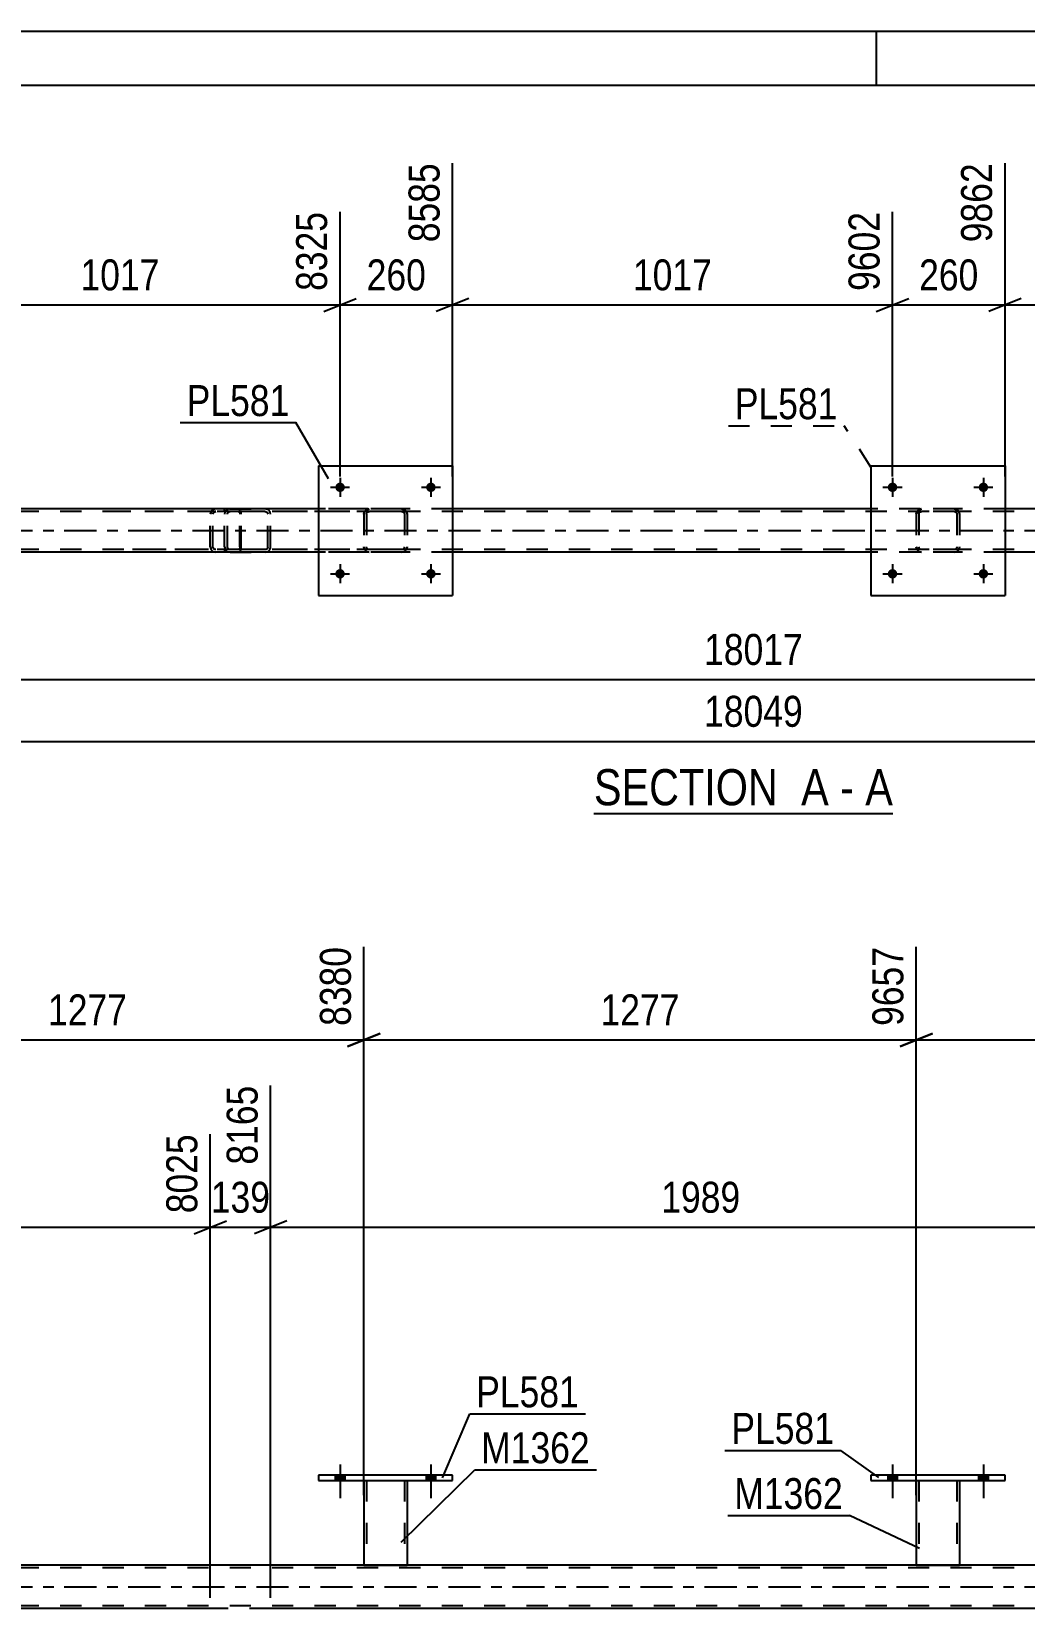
# Model space of a CAD drawing. Header units: millimetres. Extents: x 0 to 841, y 0 to 594.
# Drawn here: x 342.9 to 434.7, y 448.1 to 594 of the extents above; entities that cross this region are included whole.
import ezdxf

# ---------------------------------------------------------------- set-up
doc = ezdxf.new("R2010")
doc.units = ezdxf.units.MM
doc.linetypes.add('DXK_LINE_DOT2', pattern=[3.9198, 1.9599, -1.9599])
doc.linetypes.add('DXK_LINE_DOT3', pattern=[5.9187, 2.979, -0.9799, 0.9799, -0.9799])
doc.styles.add('Arial Narrow', font='ARIALN.TTF', dxfattribs={"height": 0.2})

# ---------------------------------------------------------------- blocks, each defined once
blk = doc.blocks.new('Unknown-275727292-1135 - 18137')
at = {"color": 5, "linetype": 'Continuous'}
for p, q in [((841, 594), (0, 594)), ((421, 589), (421, 594)), ((836, 589), (5, 589))]:
    blk.add_line(p, q, dxfattribs=at)
blk = doc.blocks.new('Unknown-275727292-11 - 2500')
at = {"color": 6, "linetype": 'Continuous'}
blk.add_line((394.88, 521.68), (422.53, 521.68), dxfattribs=at)
at = {"color": 0, "linetype": 'Continuous'}
for points in [[(412.99, 522.43), (412.99, 525.93), (394.88, 525.93), (394.88, 522.43)], [(416.6, 522.43), (416.6, 525.93), (414.04, 525.93), (414.04, 522.43)], [(418.92, 522.43), (418.92, 525.93), (417.65, 525.93), (417.65, 522.43)], [(422.53, 522.43), (422.53, 525.93), (419.97, 525.93), (419.97, 522.43)]]:
    blk.add_wipeout(points, dxfattribs=at)
at = {"color": 7, "linetype": 'Continuous', "style": 'Arial Narrow'}
for s, p in [('SECTION ', (394.88, 522.43)), ('A', (414.04, 522.43)), ('A', (419.97, 522.43)), ('-', (417.65, 522.43))]:
    blk.add_text(s, height=3.34, dxfattribs=at).set_placement(p)
blk = doc.blocks.new('Bolt-275727292-2514 - 2500')
at = {"linetype": 'Continuous'}
for points in [[(422.93, 551.84, -1), (422.05, 551.84, -1)], [(431.33, 551.84, -1), (430.45, 551.84, -1)]]:
    blk.add_hatch(color=1, dxfattribs=at).paths.add_polyline_path(points)
at = {"color": 1, "linetype": 'Continuous'}
for p, q in [((421.61, 551.84), (423.37, 551.84)), ((422.49, 552.72), (422.49, 550.96)), ((430.01, 551.84), (431.77, 551.84)), ((430.89, 552.72), (430.89, 550.96))]:
    blk.add_line(p, q, dxfattribs=at)
blk = doc.blocks.new('Bolt-275727292-2515 - 2500')
at = {"linetype": 'Continuous'}
for points in [[(422.93, 543.84, -1), (422.05, 543.84, -1)], [(431.33, 543.84, -1), (430.45, 543.84, -1)]]:
    blk.add_hatch(color=1, dxfattribs=at).paths.add_polyline_path(points)
at = {"color": 1, "linetype": 'Continuous'}
for p, q in [((422.49, 544.72), (422.49, 542.96)), ((430.89, 544.72), (430.89, 542.96)), ((421.61, 543.84), (423.37, 543.84)), ((430.01, 543.84), (431.77, 543.84))]:
    blk.add_line(p, q, dxfattribs=at)
blk = doc.blocks.new('Bolt-275727292-2516 - 2500')
at = {"linetype": 'Continuous'}
for points in [[(371.85, 551.84, -1), (370.97, 551.84, -1)], [(380.25, 551.84, -1), (379.37, 551.84, -1)]]:
    blk.add_hatch(color=1, dxfattribs=at).paths.add_polyline_path(points)
at = {"color": 1, "linetype": 'Continuous'}
for p, q in [((370.53, 551.84), (372.29, 551.84)), ((371.41, 552.72), (371.41, 550.96)), ((378.93, 551.84), (380.69, 551.84)), ((379.81, 552.72), (379.81, 550.96))]:
    blk.add_line(p, q, dxfattribs=at)
blk = doc.blocks.new('Bolt-275727292-2517 - 2500')
at = {"linetype": 'Continuous'}
for points in [[(371.85, 543.84, -1), (370.97, 543.84, -1)], [(380.25, 543.84, -1), (379.37, 543.84, -1)]]:
    blk.add_hatch(color=1, dxfattribs=at).paths.add_polyline_path(points)
at = {"color": 1, "linetype": 'Continuous'}
for p, q in [((371.41, 544.72), (371.41, 542.96)), ((379.81, 544.72), (379.81, 542.96)), ((370.53, 543.84), (372.29, 543.84)), ((378.93, 543.84), (380.69, 543.84))]:
    blk.add_line(p, q, dxfattribs=at)
blk = doc.blocks.new('Part-275727292-2543 - 2500')
at = {"color": 2, "linetype": 'Continuous'}
for p, q in [((420.49, 553.84), (420.49, 541.84)), ((420.49, 553.84), (432.89, 553.84)), ((432.89, 553.84), (432.89, 541.84)), ((420.49, 541.84), (432.89, 541.84))]:
    blk.add_line(p, q, dxfattribs=at)
blk = doc.blocks.new('Part-275727292-2544 - 2500')
at = {"color": 7, "linetype": 'DXK_LINE_DOT2'}
for p, q in [((424.69, 549.36), (424.73, 549.55)), ((424.73, 549.55), (424.69, 549.36)), ((424.69, 549.36), (424.69, 546.32)), ((424.93, 549.36), (424.95, 549.45)), ((424.93, 549.36), (424.93, 546.32)), ((424.95, 549.45), (425, 549.53)), ((424.99, 549.8), (425.17, 549.84)), ((425.17, 549.84), (424.99, 549.8)), ((425, 549.53), (425.08, 549.58)), ((425.08, 549.58), (425.17, 549.6)), ((428.21, 549.84), (425.17, 549.84)), ((428.21, 549.6), (425.17, 549.6)), ((428.21, 549.84), (428.4, 549.8)), ((428.4, 549.8), (428.21, 549.84)), ((428.21, 549.6), (428.3, 549.58)), ((428.3, 549.58), (428.38, 549.53)), ((428.38, 549.53), (428.43, 549.45)), ((428.43, 549.45), (428.45, 549.36)), ((428.45, 549.36), (428.45, 546.32)), ((428.65, 549.55), (428.69, 549.36)), ((428.69, 549.36), (428.65, 549.55)), ((428.69, 549.36), (428.69, 546.32)), ((424.73, 546.14), (424.69, 546.32)), ((424.69, 546.32), (424.73, 546.14)), ((424.95, 546.23), (424.93, 546.32)), ((425, 546.15), (424.95, 546.23)), ((425.17, 545.84), (424.99, 545.88)), ((424.99, 545.88), (425.17, 545.84)), ((425.08, 546.1), (425, 546.15)), ((425.17, 546.08), (425.08, 546.1)), ((428.21, 546.08), (425.17, 546.08)), ((428.21, 545.84), (425.17, 545.84)), ((428.3, 546.1), (428.21, 546.08)), ((428.4, 545.88), (428.21, 545.84)), ((428.21, 545.84), (428.4, 545.88)), ((428.38, 546.15), (428.3, 546.1)), ((428.43, 546.23), (428.38, 546.15)), ((428.45, 546.32), (428.43, 546.23)), ((428.69, 546.32), (428.65, 546.14)), ((428.65, 546.14), (428.69, 546.32))]:
    blk.add_line(p, q, dxfattribs=at)
at = {"color": 7, "linetype": 'DXK_LINE_DOT3'}
blk.add_line((426.69, 547.84), (426.69, 547.84), dxfattribs=at)
at = {"color": 7, "linetype": 'DXK_LINE_DOT2'}
for centre, start, end in [((425.17, 549.36), 112.5, 157.5), ((425.17, 549.36), 112.5, 157.5), ((428.21, 549.36), 22.5, 67.5), ((428.21, 549.36), 22.5, 67.5), ((425.17, 546.32), 202.5, 247.5), ((425.17, 546.32), 202.5, 247.5), ((428.21, 546.32), 292.5, 337.5), ((428.21, 546.32), 292.5, 337.5)]:
    blk.add_arc(centre, 0.48, start, end, dxfattribs=at)
blk = doc.blocks.new('Part-275727292-2545 - 2500')
at = {"color": 2, "linetype": 'Continuous'}
for p, q in [((369.41, 553.84), (369.41, 541.84)), ((369.41, 553.84), (381.81, 553.84)), ((381.81, 553.84), (381.81, 541.84)), ((369.41, 541.84), (381.81, 541.84))]:
    blk.add_line(p, q, dxfattribs=at)
blk = doc.blocks.new('Part-275727292-2546 - 2500')
at = {"color": 7, "linetype": 'DXK_LINE_DOT2'}
for p, q in [((373.61, 549.36), (373.65, 549.55)), ((373.65, 549.55), (373.61, 549.36)), ((373.61, 549.36), (373.61, 546.32)), ((373.85, 549.36), (373.87, 549.45)), ((373.85, 549.36), (373.85, 546.32)), ((373.87, 549.45), (373.92, 549.53)), ((373.91, 549.8), (374.09, 549.84)), ((374.09, 549.84), (373.91, 549.8)), ((373.92, 549.53), (374, 549.58)), ((374, 549.58), (374.09, 549.6)), ((377.13, 549.84), (374.09, 549.84)), ((377.13, 549.6), (374.09, 549.6)), ((377.13, 549.84), (377.31, 549.8)), ((377.31, 549.8), (377.13, 549.84)), ((377.13, 549.6), (377.22, 549.58)), ((377.22, 549.58), (377.3, 549.53)), ((377.3, 549.53), (377.35, 549.45)), ((377.35, 549.45), (377.37, 549.36)), ((377.37, 549.36), (377.37, 546.32)), ((377.57, 549.55), (377.61, 549.36)), ((377.61, 549.36), (377.57, 549.55)), ((377.61, 549.36), (377.61, 546.32)), ((373.65, 546.14), (373.61, 546.32)), ((373.61, 546.32), (373.65, 546.14)), ((373.87, 546.23), (373.85, 546.32)), ((373.92, 546.15), (373.87, 546.23)), ((374.09, 545.84), (373.91, 545.88)), ((373.91, 545.88), (374.09, 545.84)), ((374, 546.1), (373.92, 546.15)), ((374.09, 546.08), (374, 546.1)), ((377.13, 546.08), (374.09, 546.08)), ((377.13, 545.84), (374.09, 545.84)), ((377.22, 546.1), (377.13, 546.08)), ((377.31, 545.88), (377.13, 545.84)), ((377.13, 545.84), (377.31, 545.88)), ((377.3, 546.15), (377.22, 546.1)), ((377.35, 546.23), (377.3, 546.15)), ((377.37, 546.32), (377.35, 546.23)), ((377.61, 546.32), (377.57, 546.14)), ((377.57, 546.14), (377.61, 546.32))]:
    blk.add_line(p, q, dxfattribs=at)
at = {"color": 7, "linetype": 'DXK_LINE_DOT3'}
blk.add_line((375.61, 547.84), (375.61, 547.84), dxfattribs=at)
at = {"color": 7, "linetype": 'DXK_LINE_DOT2'}
for centre, start, end in [((374.09, 549.36), 112.5, 157.5), ((374.09, 549.36), 112.5, 157.5), ((377.13, 549.36), 22.5, 67.5), ((377.13, 549.36), 22.5, 67.5), ((374.09, 546.32), 202.5, 247.5), ((374.09, 546.32), 202.5, 247.5), ((377.13, 546.32), 292.5, 337.5), ((377.13, 546.32), 292.5, 337.5)]:
    blk.add_arc(centre, 0.48, start, end, dxfattribs=at)
blk = doc.blocks.new('Part-275727292-2637 - 2500')
at = {"color": 7, "linetype": 'DXK_LINE_DOT2'}
for p, q in [((759.07, 549.6), (97.33, 549.6)), ((381.81, 549.84), (369.41, 549.84)), ((432.89, 549.84), (420.49, 549.84)), ((759.07, 546.08), (97.33, 546.08)), ((381.81, 545.84), (369.41, 545.84)), ((432.89, 545.84), (420.49, 545.84))]:
    blk.add_line(p, q, dxfattribs=at)
at = {"color": 2, "linetype": 'Continuous'}
for p, q in [((369.41, 549.84), (330.73, 549.84)), ((420.49, 549.84), (381.81, 549.84)), ((471.57, 549.84), (432.89, 549.84)), ((369.41, 545.84), (330.73, 545.84)), ((420.49, 545.84), (381.81, 545.84)), ((471.57, 545.84), (432.89, 545.84))]:
    blk.add_line(p, q, dxfattribs=at)
at = {"color": 7, "linetype": 'DXK_LINE_DOT3'}
blk.add_line((97.33, 547.84), (759.07, 547.84), dxfattribs=at)
blk = doc.blocks.new('Part-275727292-2608 - 2500')
at = {"color": 7, "linetype": 'DXK_LINE_DOT2'}
for p, q in [((360.77, 549.53), (360.73, 549.36)), ((360.73, 546.32), (360.73, 549.36)), ((360.77, 549.55), (360.77, 549.53)), ((360.99, 549.36), (361.01, 549.45)), ((360.99, 546.32), (360.99, 549.36)), ((361.01, 549.45), (361.06, 549.53)), ((361.24, 549.84), (361.05, 549.8)), ((361.06, 549.53), (361.14, 549.58)), ((361.14, 549.58), (361.24, 549.6)), ((361.24, 549.84), (364.48, 549.84)), ((376.23, 549.84), (361.24, 549.84)), ((376.23, 549.6), (361.24, 549.6)), ((364.67, 549.8), (364.48, 549.84)), ((364.48, 549.6), (364.57, 549.58)), ((364.57, 549.58), (364.66, 549.53)), ((364.66, 549.53), (364.71, 549.45)), ((364.71, 549.45), (364.73, 549.36)), ((364.73, 546.32), (364.73, 549.36)), ((364.95, 549.53), (364.95, 549.55)), ((364.99, 549.36), (364.95, 549.53)), ((364.99, 546.32), (364.99, 549.36)), ((360.73, 546.32), (360.75, 546.23)), ((360.75, 546.23), (360.77, 546.14)), ((361.01, 546.23), (360.99, 546.32)), ((361.06, 546.15), (361.01, 546.23)), ((361.05, 545.88), (361.24, 545.84)), ((361.14, 546.1), (361.06, 546.15)), ((361.24, 546.08), (361.14, 546.1)), ((376.23, 546.08), (361.24, 546.08)), ((361.24, 545.84), (364.48, 545.84)), ((376.23, 545.84), (361.24, 545.84)), ((364.57, 546.1), (364.48, 546.08)), ((364.48, 545.84), (364.67, 545.88)), ((364.66, 546.15), (364.57, 546.1)), ((364.71, 546.23), (364.66, 546.15)), ((364.73, 546.32), (364.71, 546.23)), ((364.95, 546.14), (364.97, 546.23)), ((364.97, 546.23), (364.99, 546.32))]:
    blk.add_line(p, q, dxfattribs=at)
for centre, start, end in [((361.22, 549.34), 110.7583, 155.68), ((364.5, 549.34), 24.32, 69.2417), ((361.22, 546.34), 204.32, 249.2417), ((364.5, 546.34), 290.7583, 335.68)]:
    blk.add_arc(centre, 0.496, start, end, dxfattribs=at)
blk = doc.blocks.new('Part-275727292-2622 - 2500')
at = {"color": 7, "linetype": 'DXK_LINE_DOT2'}
for p, q in [((360.73, 549.84), (349.85, 549.84)), ((359.92, 549.6), (349.85, 549.6)), ((359.45, 549.53), (359.41, 549.36)), ((359.41, 546.32), (359.41, 549.36)), ((359.45, 549.55), (359.45, 549.53)), ((359.66, 549.36), (359.68, 549.45)), ((359.66, 546.32), (359.66, 549.36)), ((359.68, 549.45), (359.74, 549.53)), ((359.92, 549.84), (359.72, 549.8)), ((359.74, 549.53), (359.82, 549.58)), ((359.82, 549.58), (359.92, 549.6)), ((362.01, 549.84), (359.92, 549.84)), ((362.01, 549.6), (359.92, 549.6)), ((360.73, 549.6), (360.73, 549.84)), ((362.11, 549.8), (362.01, 549.84)), ((362.01, 549.6), (362.06, 549.58)), ((362.06, 549.58), (362.1, 549.53)), ((362.1, 549.53), (362.13, 549.45)), ((362.2, 549.7), (362.11, 549.8)), ((362.13, 549.45), (362.14, 549.36)), ((362.14, 546.32), (362.14, 549.36)), ((362.26, 549.55), (362.2, 549.7)), ((362.28, 549.36), (362.26, 549.55)), ((362.28, 546.32), (362.28, 549.36)), ((362.01, 546.08), (349.85, 546.08)), ((360.73, 545.84), (349.85, 545.84)), ((359.41, 546.32), (359.43, 546.23)), ((359.43, 546.23), (359.45, 546.14)), ((359.68, 546.23), (359.66, 546.32)), ((359.74, 546.15), (359.68, 546.23)), ((359.72, 545.88), (359.92, 545.84)), ((359.82, 546.1), (359.74, 546.15)), ((359.92, 546.08), (359.82, 546.1)), ((362.01, 545.84), (359.92, 545.84)), ((360.73, 546.08), (360.73, 545.84)), ((362.06, 546.1), (362.01, 546.08)), ((362.01, 545.84), (362.11, 545.88)), ((362.1, 546.15), (362.06, 546.1)), ((362.13, 546.23), (362.1, 546.15)), ((362.11, 545.88), (362.2, 545.98)), ((362.14, 546.32), (362.13, 546.23)), ((362.2, 545.98), (362.26, 546.14)), ((362.26, 546.14), (362.28, 546.32))]:
    blk.add_line(p, q, dxfattribs=at)
for centre, start, end in [((359.9, 549.35), 111.1941, 156.1506), ((359.9, 546.34), 203.8494, 248.8059)]:
    blk.add_arc(centre, 0.492, start, end, dxfattribs=at)
blk = doc.blocks.new('Part-275727292-2844 - 2736')
at = {"color": 2, "linetype": 'Continuous'}
for p, q in [((753.15, 452.13), (97.33, 452.13)), ((359.41, 448.13), (279.85, 448.13)), ((444.55, 448.13), (364.99, 448.13))]:
    blk.add_line(p, q, dxfattribs=at)
at = {"color": 7, "linetype": 'DXK_LINE_DOT2'}
for p, q in [((759.07, 451.89), (97.33, 451.89)), ((759.07, 448.37), (97.33, 448.37)), ((364.99, 448.13), (359.41, 448.13))]:
    blk.add_line(p, q, dxfattribs=at)
at = {"color": 7, "linetype": 'DXK_LINE_DOT3'}
blk.add_line((97.33, 450.13), (759.07, 450.13), dxfattribs=at)
blk = doc.blocks.new('Bolt-275727292-3077 - 2736')
at = {"linetype": 'Continuous'}
for points in [[(370.97, 459.97), (371.85, 459.97), (371.85, 460.45), (370.97, 460.45)], [(379.37, 459.97), (380.25, 459.97), (380.25, 460.45), (379.37, 460.45)]]:
    blk.add_hatch(color=1, dxfattribs=at).paths.add_polyline_path(points)
at = {"color": 1, "linetype": 'Continuous'}
for p, q in [((371.41, 461.45), (371.41, 458.33)), ((379.81, 461.45), (379.81, 458.33)), ((370.97, 460.45), (370.97, 459.97)), ((371.85, 460.45), (371.85, 459.97)), ((379.37, 460.45), (379.37, 459.97)), ((380.25, 460.45), (380.25, 459.97))]:
    blk.add_line(p, q, dxfattribs=at)
blk = doc.blocks.new('Part-275727292-3011 - 2736')
at = {"color": 2, "linetype": 'Continuous'}
for p, q in [((420.49, 460.45), (420.49, 459.97)), ((432.89, 460.45), (420.49, 460.45)), ((420.49, 459.97), (432.89, 459.97)), ((432.89, 459.97), (432.89, 460.45))]:
    blk.add_line(p, q, dxfattribs=at)
blk = doc.blocks.new('Part-275727292-3014 - 2736')
at = {"color": 7, "linetype": 'DXK_LINE_DOT2'}
for p, q in [((424.69, 459.98), (428.69, 459.98)), ((424.69, 459.97), (424.69, 459.98)), ((424.69, 459.98), (424.69, 459.97)), ((424.93, 459.98), (424.93, 452.13)), ((428.45, 459.98), (428.45, 452.13)), ((428.69, 459.98), (428.69, 459.97)), ((428.69, 459.97), (428.69, 459.98)), ((428.43, 452.13), (428.4, 452.13)), ((428.4, 452.13), (428.43, 452.13)), ((428.45, 452.13), (428.43, 452.13)), ((428.43, 452.13), (428.45, 452.13))]:
    blk.add_line(p, q, dxfattribs=at)
at = {"color": 2, "linetype": 'Continuous'}
for p, q in [((424.69, 459.97), (424.69, 452.13)), ((428.69, 459.97), (428.69, 452.13)), ((424.69, 452.13), (428.69, 452.13))]:
    blk.add_line(p, q, dxfattribs=at)
blk = doc.blocks.new('Part-275727292-3017 - 2736')
at = {"color": 2, "linetype": 'Continuous'}
for p, q in [((369.41, 460.45), (369.41, 459.97)), ((381.81, 460.45), (369.41, 460.45)), ((369.41, 459.97), (381.81, 459.97)), ((381.81, 459.97), (381.81, 460.45))]:
    blk.add_line(p, q, dxfattribs=at)
blk = doc.blocks.new('Part-275727292-3020 - 2736')
at = {"color": 7, "linetype": 'DXK_LINE_DOT2'}
for p, q in [((373.61, 459.98), (377.61, 459.98)), ((373.61, 459.97), (373.61, 459.98)), ((373.61, 459.98), (373.61, 459.97)), ((373.85, 459.98), (373.85, 452.13)), ((377.37, 459.98), (377.37, 452.13)), ((377.61, 459.98), (377.61, 459.97)), ((377.61, 459.97), (377.61, 459.98)), ((377.35, 452.13), (377.31, 452.13)), ((377.31, 452.13), (377.35, 452.13)), ((377.37, 452.13), (377.35, 452.13)), ((377.35, 452.13), (377.37, 452.13))]:
    blk.add_line(p, q, dxfattribs=at)
at = {"color": 2, "linetype": 'Continuous'}
for p, q in [((373.61, 459.97), (373.61, 452.13)), ((377.61, 459.97), (377.61, 452.13)), ((373.61, 452.13), (377.61, 452.13))]:
    blk.add_line(p, q, dxfattribs=at)
blk = doc.blocks.new('Bolt-275727292-3075 - 2736')
at = {"linetype": 'Continuous'}
for points in [[(422.05, 459.97), (422.93, 459.97), (422.93, 460.45), (422.05, 460.45)], [(430.45, 459.97), (431.33, 459.97), (431.33, 460.45), (430.45, 460.45)]]:
    blk.add_hatch(color=1, dxfattribs=at).paths.add_polyline_path(points)
at = {"color": 1, "linetype": 'Continuous'}
for p, q in [((422.49, 461.45), (422.49, 458.33)), ((430.89, 461.45), (430.89, 458.33)), ((422.05, 460.45), (422.05, 459.97)), ((422.93, 460.45), (422.93, 459.97)), ((430.45, 460.45), (430.45, 459.97)), ((431.33, 460.45), (431.33, 459.97))]:
    blk.add_line(p, q, dxfattribs=at)
blk = doc.blocks.new('Bolt-275727292-3076 - 2736')
at = {"linetype": 'Continuous'}
for points in [[(422.05, 459.97), (422.93, 459.97), (422.93, 460.45), (422.05, 460.45)], [(430.45, 459.97), (431.33, 459.97), (431.33, 460.45), (430.45, 460.45)]]:
    blk.add_hatch(color=1, dxfattribs=at).paths.add_polyline_path(points)
at = {"color": 1, "linetype": 'Continuous'}
for p, q in [((422.49, 461.45), (422.49, 458.33)), ((430.89, 461.45), (430.89, 458.33)), ((422.05, 460.45), (422.05, 459.97)), ((422.93, 460.45), (422.93, 459.97)), ((430.45, 460.45), (430.45, 459.97)), ((431.33, 460.45), (431.33, 459.97))]:
    blk.add_line(p, q, dxfattribs=at)
blk = doc.blocks.new('Bolt-275727292-3078 - 2736')
at = {"linetype": 'Continuous'}
for points in [[(370.97, 459.97), (371.85, 459.97), (371.85, 460.45), (370.97, 460.45)], [(379.37, 459.97), (380.25, 459.97), (380.25, 460.45), (379.37, 460.45)]]:
    blk.add_hatch(color=1, dxfattribs=at).paths.add_polyline_path(points)
at = {"color": 1, "linetype": 'Continuous'}
for p, q in [((371.41, 461.45), (371.41, 458.33)), ((379.81, 461.45), (379.81, 458.33)), ((370.97, 460.45), (370.97, 459.97)), ((371.85, 460.45), (371.85, 459.97)), ((379.37, 460.45), (379.37, 459.97)), ((380.25, 460.45), (380.25, 459.97))]:
    blk.add_line(p, q, dxfattribs=at)
blk = doc.blocks.new('StraightDimension-275727292-5771 - 2500')
at = {"color": 7, "linetype": 'Continuous'}
blk.add_line((60.21, 534.06), (759.07, 534.06), dxfattribs=at)
at = {"color": 0}
blk.add_wipeout([(414.81, 534.81), (414.81, 539.01), (404.47, 539.01), (404.47, 534.81)], dxfattribs=at)
at = {"color": 3, "style": 'Arial Narrow'}
blk.add_text('18017', height=2.863, dxfattribs=at).set_placement((405.07, 535.41))
blk = doc.blocks.new('StraightDimension-275727292-14548 - 2500')
at = {"color": 7, "linetype": 'Continuous'}
for p, q in [((330.73, 552.84), (330.73, 581.82)), ((371.41, 552.84), (371.41, 577.32)), ((332.23, 569.31), (329.23, 568.11)), ((369.91, 568.11), (372.91, 569.31)), ((330.73, 568.71), (371.41, 568.71))]:
    blk.add_line(p, q, dxfattribs=at)
at = {"color": 0}
blk.add_wipeout([(355.33, 569.46), (355.33, 573.66), (346.81, 573.66), (346.81, 569.46)], dxfattribs=at)
at = {"color": 3, "style": 'Arial Narrow'}
blk.add_text('1017', height=2.863, dxfattribs=at).set_placement((347.41, 570.06))
at = {"color": 0, "linetype": 'Continuous'}
blk.add_wipeout([(370.81, 577.92), (366.61, 577.92), (366.61, 569.41), (370.81, 569.41)], dxfattribs=at)
at = {"color": 3, "linetype": 'Continuous', "style": 'Arial Narrow'}
blk.add_text('8325', height=2.863, rotation=90.0002, dxfattribs=at).set_placement((370.21, 570.01))
blk = doc.blocks.new('StraightDimension-275727292-14545 - 2500')
at = {"color": 7, "linetype": 'Continuous'}
for p, q in [((432.89, 552.84), (432.89, 581.82)), ((422.49, 552.84), (422.49, 577.32)), ((420.99, 568.11), (423.99, 569.31)), ((434.39, 569.31), (431.39, 568.11)), ((422.49, 568.71), (432.89, 568.71))]:
    blk.add_line(p, q, dxfattribs=at)
at = {"color": 0}
blk.add_wipeout([(431.03, 569.46), (431.03, 573.66), (424.35, 573.66), (424.35, 569.46)], dxfattribs=at)
at = {"color": 3, "style": 'Arial Narrow'}
blk.add_text('260', height=2.863, dxfattribs=at).set_placement((424.95, 570.06))
at = {"color": 0, "linetype": 'Continuous'}
blk.add_wipeout([(432.29, 582.42), (428.09, 582.42), (428.09, 573.91), (432.29, 573.91)], dxfattribs=at)
at = {"color": 3, "linetype": 'Continuous', "style": 'Arial Narrow'}
blk.add_text('9862', height=2.863, rotation=90.0002, dxfattribs=at).set_placement((431.69, 574.51))
blk = doc.blocks.new('StraightDimension-275727292-9578 - 2500')
at = {"color": 7, "linetype": 'Continuous'}
blk.add_line((59.57, 528.34), (759.71, 528.34), dxfattribs=at)
at = {"color": 0}
blk.add_wipeout([(414.81, 529.09), (414.81, 533.29), (404.47, 533.29), (404.47, 529.09)], dxfattribs=at)
at = {"color": 3, "style": 'Arial Narrow'}
blk.add_text('18049', height=2.863, dxfattribs=at).set_placement((405.07, 529.69))
blk = doc.blocks.new('StraightDimension-275727292-14544 - 2500')
at = {"color": 7, "linetype": 'Continuous'}
for p, q in [((432.89, 552.84), (432.89, 581.82)), ((473.57, 552.84), (473.57, 579.15)), ((434.39, 569.31), (431.39, 568.11)), ((472.07, 568.11), (475.07, 569.31)), ((432.89, 568.71), (473.57, 568.71))]:
    blk.add_line(p, q, dxfattribs=at)
at = {"color": 0}
blk.add_wipeout([(457.49, 569.46), (457.49, 573.66), (448.98, 573.66), (448.98, 569.46)], dxfattribs=at)
at = {"color": 3, "style": 'Arial Narrow'}
blk.add_text('1017', height=2.863, dxfattribs=at).set_placement((449.58, 570.06))
at = {"color": 0, "linetype": 'Continuous'}
blk.add_wipeout([(472.97, 579.75), (468.77, 579.75), (468.77, 569.41), (472.97, 569.41)], dxfattribs=at)
at = {"color": 3, "linetype": 'Continuous', "style": 'Arial Narrow'}
blk.add_text('10879', height=2.863, rotation=90.0002, dxfattribs=at).set_placement((472.37, 570.01))
blk = doc.blocks.new('StraightDimension-275727292-14546 - 2500')
at = {"color": 7, "linetype": 'Continuous'}
for p, q in [((381.81, 552.84), (381.81, 581.82)), ((422.49, 552.84), (422.49, 577.32)), ((383.31, 569.31), (380.31, 568.11)), ((420.99, 568.11), (423.99, 569.31)), ((381.81, 568.71), (422.49, 568.71))]:
    blk.add_line(p, q, dxfattribs=at)
at = {"color": 0}
blk.add_wipeout([(406.41, 569.46), (406.41, 573.66), (397.89, 573.66), (397.89, 569.46)], dxfattribs=at)
at = {"color": 3, "style": 'Arial Narrow'}
blk.add_text('1017', height=2.863, dxfattribs=at).set_placement((398.49, 570.06))
at = {"color": 0, "linetype": 'Continuous'}
blk.add_wipeout([(421.89, 577.92), (417.69, 577.92), (417.69, 569.41), (421.89, 569.41)], dxfattribs=at)
at = {"color": 3, "linetype": 'Continuous', "style": 'Arial Narrow'}
blk.add_text('9602', height=2.863, rotation=90.0002, dxfattribs=at).set_placement((421.29, 570.01))
blk = doc.blocks.new('StraightDimension-275727292-14547 - 2500')
at = {"color": 7, "linetype": 'Continuous'}
for p, q in [((381.81, 552.84), (381.81, 581.82)), ((371.41, 552.84), (371.41, 577.32)), ((369.91, 568.11), (372.91, 569.31)), ((383.31, 569.31), (380.31, 568.11)), ((371.41, 568.71), (381.81, 568.71))]:
    blk.add_line(p, q, dxfattribs=at)
at = {"color": 0}
blk.add_wipeout([(379.95, 569.46), (379.95, 573.66), (373.27, 573.66), (373.27, 569.46)], dxfattribs=at)
at = {"color": 3, "style": 'Arial Narrow'}
blk.add_text('260', height=2.863, dxfattribs=at).set_placement((373.87, 570.06))
at = {"color": 0, "linetype": 'Continuous'}
blk.add_wipeout([(381.21, 582.42), (377.01, 582.42), (377.01, 573.91), (381.21, 573.91)], dxfattribs=at)
at = {"color": 3, "linetype": 'Continuous', "style": 'Arial Narrow'}
blk.add_text('8585', height=2.863, rotation=90.0002, dxfattribs=at).set_placement((380.61, 574.51))
blk = doc.blocks.new('StraightDimension-275727292-16737 - 2736')
at = {"color": 7, "linetype": 'Continuous'}
for p, q in [((475.77, 458.61), (475.77, 511.16)), ((424.69, 458.61), (424.69, 509.33)), ((426.19, 501.32), (423.19, 500.12)), ((424.69, 500.72), (475.77, 500.72)), ((474.27, 500.12), (477.27, 501.32))]:
    blk.add_line(p, q, dxfattribs=at)
at = {"color": 0}
blk.add_wipeout([(454.49, 501.47), (454.49, 505.67), (445.98, 505.67), (445.98, 501.47)], dxfattribs=at)
at = {"color": 3, "style": 'Arial Narrow'}
blk.add_text('1277', height=2.863, dxfattribs=at).set_placement((446.58, 502.07))
at = {"color": 0, "linetype": 'Continuous'}
blk.add_wipeout([(475.17, 511.76), (470.97, 511.76), (470.97, 501.42), (475.17, 501.42)], dxfattribs=at)
at = {"color": 3, "linetype": 'Continuous', "style": 'Arial Narrow'}
blk.add_text('10934', height=2.863, rotation=90.0002, dxfattribs=at).set_placement((474.57, 502.02))
blk = doc.blocks.new('StraightDimension-275727292-8524 - 2736')
at = {"color": 7, "linetype": 'Continuous'}
for p, q in [((364.99, 449.13), (364.99, 496.5)), ((359.41, 449.13), (359.41, 492)), ((357.91, 482.79), (360.91, 483.99)), ((359.41, 483.39), (364.99, 483.39)), ((366.49, 483.99), (363.49, 482.79))]:
    blk.add_line(p, q, dxfattribs=at)
at = {"color": 0}
blk.add_wipeout([(365.54, 484.14), (365.54, 488.34), (358.86, 488.34), (358.86, 484.14)], dxfattribs=at)
at = {"color": 3, "style": 'Arial Narrow'}
blk.add_text('139', height=2.863, dxfattribs=at).set_placement((359.46, 484.74))
at = {"color": 0, "linetype": 'Continuous'}
blk.add_wipeout([(364.39, 497.1), (360.19, 497.1), (360.19, 488.59), (364.39, 488.59)], dxfattribs=at)
at = {"color": 3, "linetype": 'Continuous', "style": 'Arial Narrow'}
blk.add_text('8165', height=2.863, rotation=90.0002, dxfattribs=at).set_placement((363.79, 489.19))
blk = doc.blocks.new('StraightDimension-275727292-8523 - 2736')
at = {"color": 7, "linetype": 'Continuous'}
for p, q in [((364.99, 449.13), (364.99, 496.5)), ((444.55, 449.13), (444.55, 493.83)), ((366.49, 483.99), (363.49, 482.79)), ((364.99, 483.39), (444.55, 483.39)), ((443.05, 482.79), (446.05, 483.99))]:
    blk.add_line(p, q, dxfattribs=at)
at = {"color": 0}
blk.add_wipeout([(409.02, 484.14), (409.02, 488.34), (400.51, 488.34), (400.51, 484.14)], dxfattribs=at)
at = {"color": 3, "style": 'Arial Narrow'}
blk.add_text('1989', height=2.863, dxfattribs=at).set_placement((401.11, 484.74))
at = {"color": 0, "linetype": 'Continuous'}
blk.add_wipeout([(443.95, 494.43), (439.75, 494.43), (439.75, 484.09), (443.95, 484.09)], dxfattribs=at)
at = {"color": 3, "linetype": 'Continuous', "style": 'Arial Narrow'}
blk.add_text('10154', height=2.863, rotation=90.0002, dxfattribs=at).set_placement((443.35, 484.69))
blk = doc.blocks.new('StraightDimension-275727292-8525 - 2736')
at = {"color": 7, "linetype": 'Continuous'}
for p, q in [((279.85, 449.13), (279.85, 496.5)), ((359.41, 449.13), (359.41, 492)), ((281.35, 483.99), (278.35, 482.79)), ((279.85, 483.39), (359.41, 483.39)), ((357.91, 482.79), (360.91, 483.99))]:
    blk.add_line(p, q, dxfattribs=at)
at = {"color": 0}
blk.add_wipeout([(323.89, 484.14), (323.89, 488.34), (315.38, 488.34), (315.38, 484.14)], dxfattribs=at)
at = {"color": 3, "style": 'Arial Narrow'}
blk.add_text('1989', height=2.863, dxfattribs=at).set_placement((315.98, 484.74))
at = {"color": 0, "linetype": 'Continuous'}
blk.add_wipeout([(358.81, 492.6), (354.61, 492.6), (354.61, 484.09), (358.81, 484.09)], dxfattribs=at)
at = {"color": 3, "linetype": 'Continuous', "style": 'Arial Narrow'}
blk.add_text('8025', height=2.863, rotation=90.0002, dxfattribs=at).set_placement((358.21, 484.69))
blk = doc.blocks.new('StraightDimension-275727292-16738 - 2736')
at = {"color": 7, "linetype": 'Continuous'}
for p, q in [((373.61, 458.61), (373.61, 509.33)), ((424.69, 458.61), (424.69, 509.33)), ((375.11, 501.32), (372.11, 500.12)), ((373.61, 500.72), (424.69, 500.72)), ((423.19, 500.12), (426.19, 501.32))]:
    blk.add_line(p, q, dxfattribs=at)
at = {"color": 0}
blk.add_wipeout([(403.41, 501.47), (403.41, 505.67), (394.89, 505.67), (394.89, 501.47)], dxfattribs=at)
at = {"color": 3, "style": 'Arial Narrow'}
blk.add_text('1277', height=2.863, dxfattribs=at).set_placement((395.49, 502.07))
at = {"color": 0, "linetype": 'Continuous'}
blk.add_wipeout([(424.09, 509.93), (419.89, 509.93), (419.89, 501.42), (424.09, 501.42)], dxfattribs=at)
at = {"color": 3, "linetype": 'Continuous', "style": 'Arial Narrow'}
blk.add_text('9657', height=2.863, rotation=90.0002, dxfattribs=at).set_placement((423.49, 502.02))
blk = doc.blocks.new('StraightDimension-275727292-16739 - 2736')
at = {"color": 7, "linetype": 'Continuous'}
for p, q in [((322.53, 458.61), (322.53, 509.33)), ((373.61, 458.61), (373.61, 509.33)), ((324.03, 501.32), (321.03, 500.12)), ((322.53, 500.72), (373.61, 500.72)), ((372.11, 500.12), (375.11, 501.32))]:
    blk.add_line(p, q, dxfattribs=at)
at = {"color": 0}
blk.add_wipeout([(352.33, 501.47), (352.33, 505.67), (343.81, 505.67), (343.81, 501.47)], dxfattribs=at)
at = {"color": 3, "style": 'Arial Narrow'}
blk.add_text('1277', height=2.863, dxfattribs=at).set_placement((344.41, 502.07))
at = {"color": 0, "linetype": 'Continuous'}
blk.add_wipeout([(373.01, 509.93), (368.81, 509.93), (368.81, 501.42), (373.01, 501.42)], dxfattribs=at)
at = {"color": 3, "linetype": 'Continuous', "style": 'Arial Narrow'}
blk.add_text('8380', height=2.863, rotation=90.0002, dxfattribs=at).set_placement((372.41, 502.02))
blk = doc.blocks.new('Mark-275727292-9682 - 2500')
at = {"color": 0}
blk.add_wipeout([(417.42, 558.14), (417.42, 561.14), (407.91, 561.14), (407.91, 558.14)], dxfattribs=at)
blk.add_wipeout([(417.42, 558.14), (417.42, 561.14), (407.91, 561.14), (407.91, 558.14)], dxfattribs=at)
at = {"color": 30, "linetype": 'DXK_LINE_DOT2'}
for p in [(407.31, 557.54), (420.49, 553.71)]:
    blk.add_line(p, (418.02, 557.54), dxfattribs=at)
at = {"color": 3, "style": 'Arial Narrow'}
blk.add_text('PL581', height=2.863, dxfattribs=at).set_placement((407.91, 558.14))
blk = doc.blocks.new('Mark-275727292-9685 - 2500')
at = {"color": 0}
blk.add_wipeout([(366.73, 558.43), (366.73, 561.43), (357.23, 561.43), (357.23, 558.43)], dxfattribs=at)
blk.add_wipeout([(366.73, 558.43), (366.73, 561.43), (357.23, 561.43), (357.23, 558.43)], dxfattribs=at)
at = {"color": 30, "linetype": 'Continuous'}
for p in [(356.63, 557.83), (370.33, 552.64)]:
    blk.add_line(p, (367.33, 557.83), dxfattribs=at)
at = {"color": 3, "style": 'Arial Narrow'}
blk.add_text('PL581', height=2.863, dxfattribs=at).set_placement((357.23, 558.43))
blk = doc.blocks.new('Mark-275727292-15201 - 2736')
at = {"color": 0}
blk.add_wipeout([(417.1, 463.36), (417.1, 466.36), (407.59, 466.36), (407.59, 463.36)], dxfattribs=at)
blk.add_wipeout([(417.1, 463.36), (417.1, 466.36), (407.59, 466.36), (407.59, 463.36)], dxfattribs=at)
at = {"color": 30, "linetype": 'Continuous'}
for p in [(406.99, 462.76), (421.23, 460.26)]:
    blk.add_line(p, (417.7, 462.76), dxfattribs=at)
at = {"color": 3, "style": 'Arial Narrow'}
blk.add_text('PL581', height=2.863, dxfattribs=at).set_placement((407.59, 463.36))
blk = doc.blocks.new('Mark-275727292-15204 - 2736')
at = {"color": 0}
blk.add_wipeout([(417.91, 457.33), (417.91, 460.33), (407.86, 460.33), (407.86, 457.33)], dxfattribs=at)
blk.add_wipeout([(417.91, 457.33), (417.91, 460.33), (407.86, 460.33), (407.86, 457.33)], dxfattribs=at)
at = {"color": 30, "linetype": 'Continuous'}
for p in [(407.26, 456.73), (424.97, 453.69)]:
    blk.add_line(p, (418.51, 456.73), dxfattribs=at)
at = {"color": 3, "style": 'Arial Narrow'}
blk.add_text('M1362', height=2.863, dxfattribs=at).set_placement((407.86, 457.33))
blk = doc.blocks.new('Mark-275727292-15207 - 2736')
at = {"color": 0}
blk.add_wipeout([(393.5, 466.74), (393.5, 469.74), (384, 469.74), (384, 466.74)], dxfattribs=at)
blk.add_wipeout([(393.5, 466.74), (393.5, 469.74), (384, 469.74), (384, 466.74)], dxfattribs=at)
at = {"color": 30, "linetype": 'Continuous'}
for p, q in [((380.88, 460.23), (383.4, 466.14)), ((383.4, 466.14), (394.1, 466.14))]:
    blk.add_line(p, q, dxfattribs=at)
at = {"color": 3, "style": 'Arial Narrow'}
blk.add_text('PL581', height=2.863, dxfattribs=at).set_placement((384, 466.74))
blk = doc.blocks.new('Mark-275727292-15210 - 2736')
at = {"color": 0}
blk.add_wipeout([(394.51, 461.57), (394.51, 464.57), (384.46, 464.57), (384.46, 461.57)], dxfattribs=at)
blk.add_wipeout([(394.51, 461.57), (394.51, 464.57), (384.46, 464.57), (384.46, 461.57)], dxfattribs=at)
at = {"color": 30, "linetype": 'Continuous'}
for p, q in [((377.07, 454.26), (383.86, 460.97)), ((383.86, 460.97), (395.11, 460.97))]:
    blk.add_line(p, q, dxfattribs=at)
at = {"color": 3, "style": 'Arial Narrow'}
blk.add_text('M1362', height=2.863, dxfattribs=at).set_placement((384.46, 461.57))

msp = doc.modelspace()

# ---------------------------------------------------------------- block references
for name in ['Unknown-275727292-1135 - 18137', 'Part-275727292-2545 - 2500', 'Part-275727292-2543 - 2500', 'Part-275727292-2637 - 2500', 'Bolt-275727292-2516 - 2500', 'Bolt-275727292-2514 - 2500', 'Part-275727292-2622 - 2500', 'Part-275727292-2608 - 2500', 'Part-275727292-2546 - 2500', 'Part-275727292-2544 - 2500', 'Bolt-275727292-2517 - 2500', 'Bolt-275727292-2515 - 2500', 'Bolt-275727292-3077 - 2736', 'Bolt-275727292-3078 - 2736', 'Bolt-275727292-3075 - 2736', 'Bolt-275727292-3076 - 2736', 'Part-275727292-3017 - 2736', 'Part-275727292-3020 - 2736', 'Part-275727292-3011 - 2736', 'Part-275727292-3014 - 2736', 'Part-275727292-2844 - 2736']:
    msp.add_blockref(name, (0, 0))

# ---------------------------------------------------------------- next in the draw order: block references
for name in ['StraightDimension-275727292-14545 - 2500', 'StraightDimension-275727292-14548 - 2500', 'StraightDimension-275727292-5771 - 2500', 'Unknown-275727292-11 - 2500', 'StraightDimension-275727292-16737 - 2736', 'StraightDimension-275727292-8524 - 2736']:
    msp.add_blockref(name, (0, 0))

# ---------------------------------------------------------------- next in the draw order: block references
for name in ['StraightDimension-275727292-14546 - 2500', 'StraightDimension-275727292-14544 - 2500', 'StraightDimension-275727292-9578 - 2500', 'StraightDimension-275727292-8525 - 2736', 'StraightDimension-275727292-8523 - 2736']:
    msp.add_blockref(name, (0, 0))

# ---------------------------------------------------------------- next in the draw order: block references
for name in ['StraightDimension-275727292-14547 - 2500', 'Mark-275727292-9682 - 2500', 'StraightDimension-275727292-16738 - 2736']:
    msp.add_blockref(name, (0, 0))

# ---------------------------------------------------------------- next in the draw order: block references
for name in ['Mark-275727292-9685 - 2500', 'StraightDimension-275727292-16739 - 2736', 'Mark-275727292-15207 - 2736', 'Mark-275727292-15201 - 2736']:
    msp.add_blockref(name, (0, 0))

# ---------------------------------------------------------------- next in the draw order: block references
for name in ['Mark-275727292-15210 - 2736', 'Mark-275727292-15204 - 2736']:
    msp.add_blockref(name, (0, 0))

doc.saveas('drawing.dxf')
